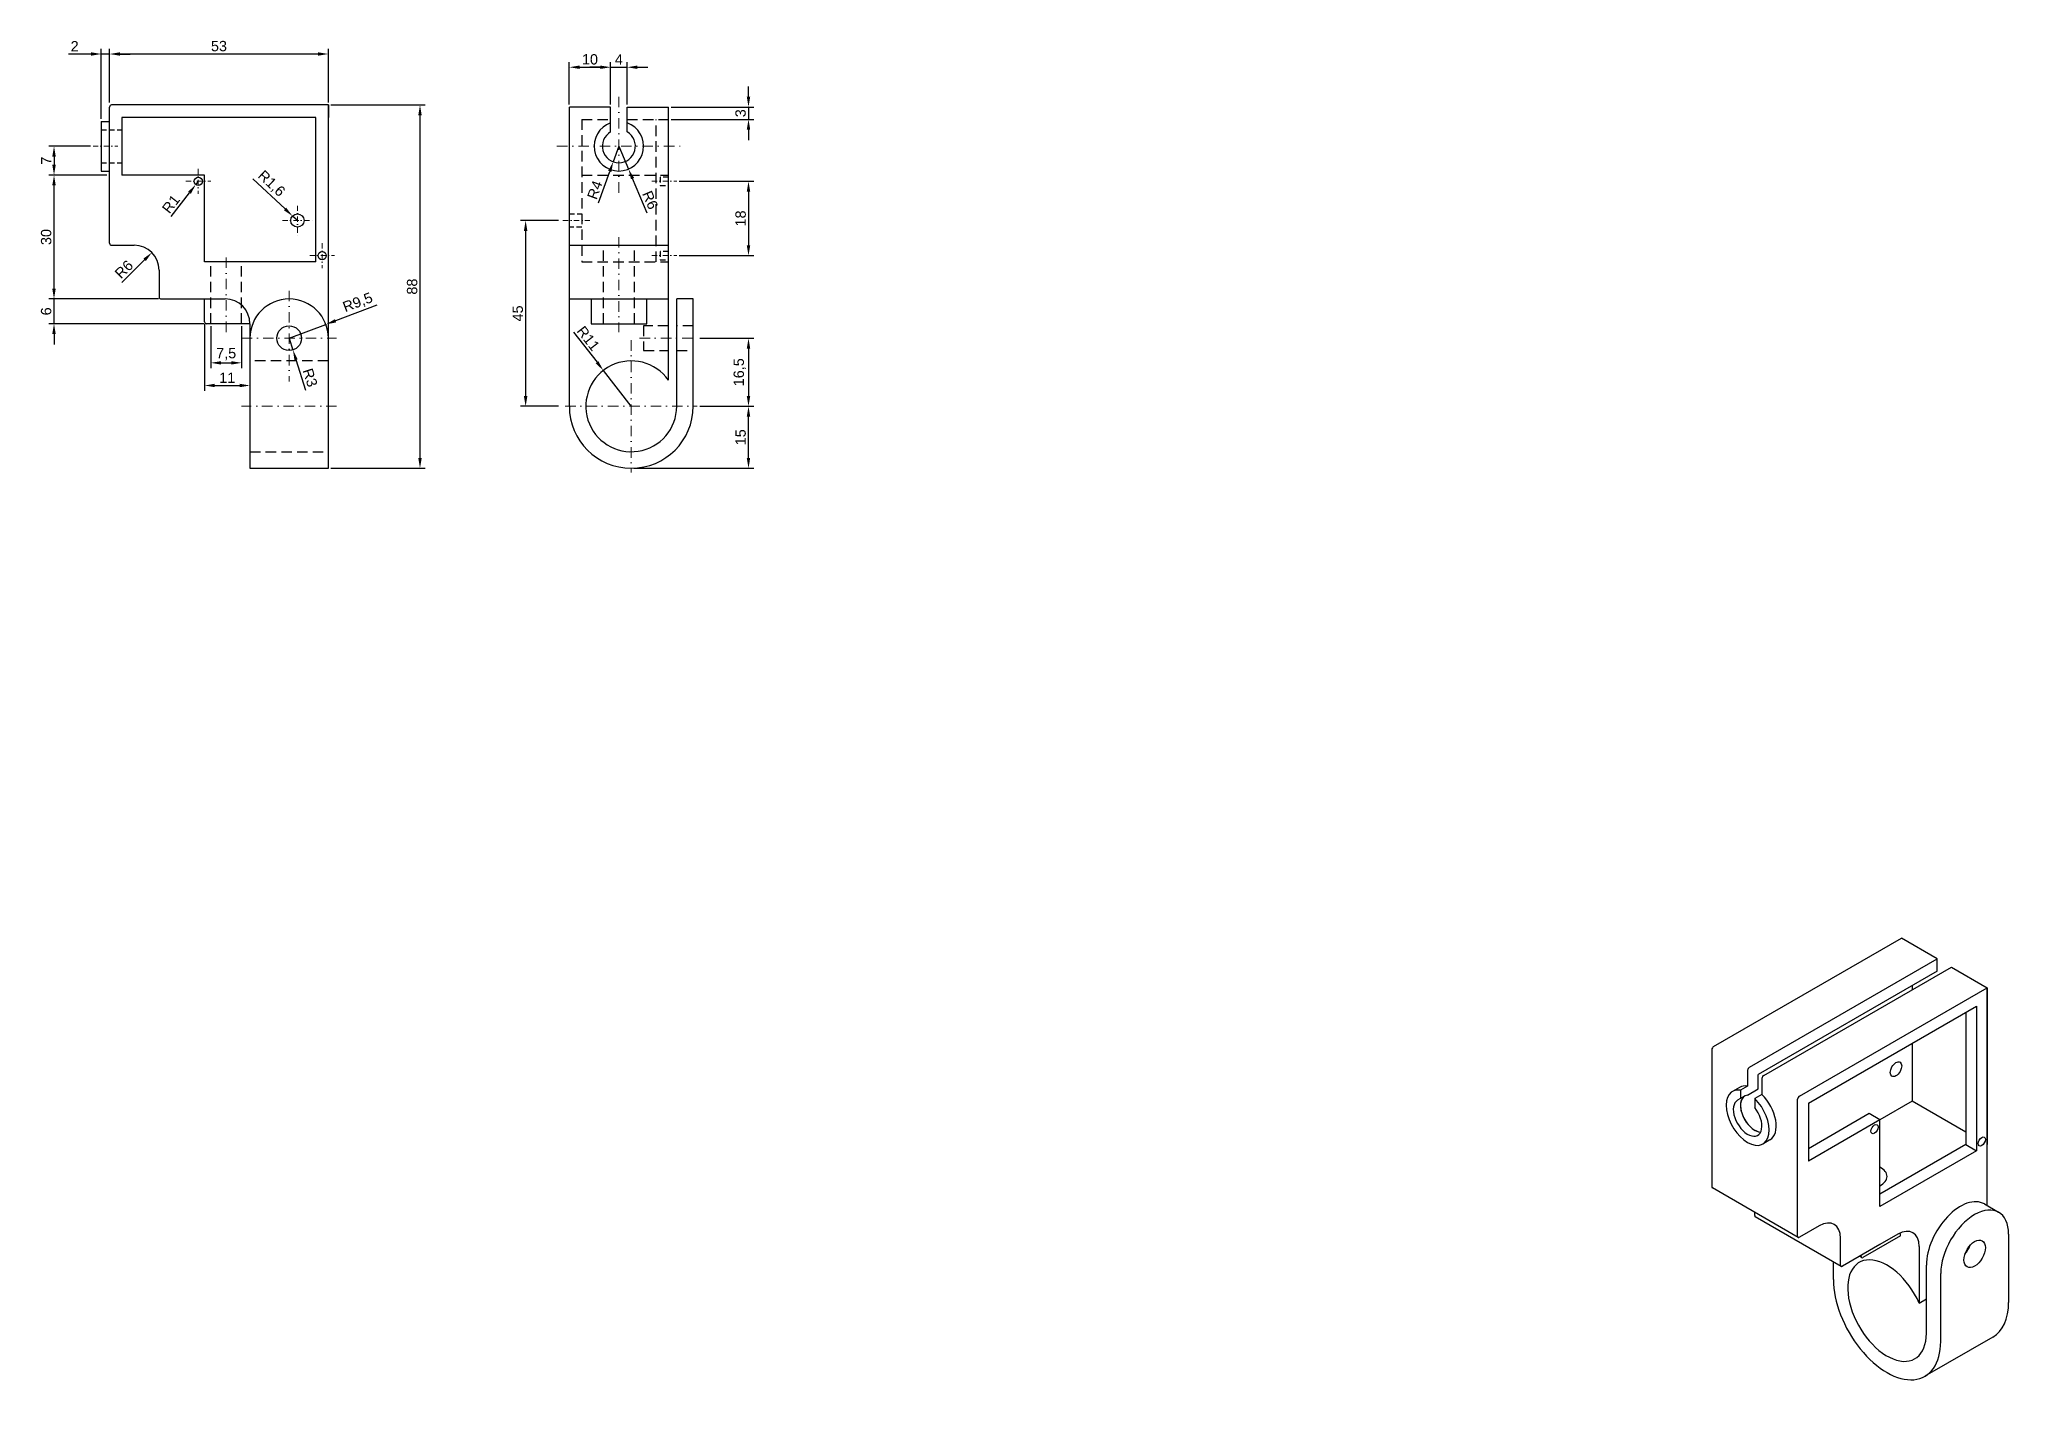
# Model space of a CAD drawing. Header units: millimetres. Extents: x 130 to 607, y -28 to 299.
import ezdxf

# ---------------------------------------------------------------- set-up
doc = ezdxf.new("R2010")
doc.units = ezdxf.units.MM
doc.linetypes.add('TRAZO_Y_PUNTO', pattern=[25.4, 12.7, -6.35, 0, -6.35])
doc.linetypes.add('TRAZOS', pattern=[19.05, 12.7, -6.35])
for name, color, linetype, lineweight in [('01_Contornos', 7, 'Continuous', 25), ('02_Ocultas', 4, 'TRAZOS', 25), ('03_Ejes', 1, 'TRAZO_Y_PUNTO', 18), ('04_Cotas', 3, 'Continuous', 18)]:
    doc.layers.add(name, color=color, linetype=linetype, lineweight=lineweight)
doc.styles.get("Standard").update_dxf_attribs({"font": 'arial.ttf'})
doc.dimstyles.new('ISO-25', dxfattribs={"dimtxt": 2.5, "dimasz": 2.5, "dimexe": 1.25, "dimexo": 0.625, "dimtad": 1, "dimtxsty": 'Standard', "dimcen": 2.5, "dimadec": 0, "dimazin": 0, "dimtfac": 1, "dimtmove": 0, "dimatfit": 3, "dimfxl": 1, "dimarcsym": 0})

# ---------------------------------------------------------------- blocks, each defined once
blk = doc.blocks.new('*D5')
at = {"layer": '04_Cotas', "color": 0, "lineweight": -2, "transparency": 16777216}
for p, q in [((289.99, 226.5), (303.01, 226.5)), ((301.76, 224), (301.76, 212.5)), ((289.99, 210), (303.01, 210))]:
    blk.add_line(p, q, dxfattribs=at)
at = {"layer": '04_Cotas', "color": 0, "transparency": 16777216}
for points in [[(301.34, 224), (302.17, 224), (301.76, 226.5)], [(301.34, 212.5), (302.17, 212.5), (301.76, 210)]]:
    blk.add_solid(points, dxfattribs=at)
at = {"layer": 'Defpoints', "color": 0, "transparency": 16777216}
for p in [(289.36, 226.5), (289.36, 210), (301.76, 210)]:
    blk.add_point(p, dxfattribs=at)
at = {"layer": '04_Cotas', "color": 0, "transparency": 16777216, "insert": (299.63, 218.25), "char_height": 2.5, "attachment_point": 5, "rotation": 90}
blk.add_mtext('16,5', dxfattribs=at)
blk = doc.blocks.new('*D6')
at = {"layer": '04_Cotas', "color": 0, "lineweight": -2, "transparency": 16777216}
for p, q in [((289.99, 210), (303.01, 210)), ((301.76, 197.5), (301.76, 207.5)), ((273.99, 195), (303.01, 195))]:
    blk.add_line(p, q, dxfattribs=at)
at = {"layer": '04_Cotas', "color": 0, "transparency": 16777216}
for points in [[(301.34, 207.5), (302.17, 207.5), (301.76, 210)], [(301.34, 197.5), (302.17, 197.5), (301.76, 195)]]:
    blk.add_solid(points, dxfattribs=at)
at = {"layer": 'Defpoints', "color": 0, "transparency": 16777216}
for p in [(289.36, 210), (301.76, 210), (273.36, 195)]:
    blk.add_point(p, dxfattribs=at)
at = {"layer": '04_Cotas', "color": 0, "transparency": 16777216, "insert": (299.86, 202.5), "char_height": 2.5, "attachment_point": 5, "rotation": 90}
blk.add_mtext('15', dxfattribs=at)
blk = doc.blocks.new('*D7')
at = {"layer": '04_Cotas', "color": 0, "lineweight": -2, "transparency": 16777216}
for p, q in [((259.41, 227.95), (265.08, 220.66)), ((273.36, 210), (266.61, 218.68))]:
    blk.add_line(p, q, dxfattribs=at)
at = {"layer": '04_Cotas', "color": 0, "transparency": 16777216}
blk.add_solid([(265.41, 220.91), (264.75, 220.4), (266.61, 218.68)], dxfattribs=at)
at = {"layer": 'Defpoints', "color": 0, "transparency": 16777216}
for p in [(266.61, 218.68), (273.36, 210)]:
    blk.add_point(p, dxfattribs=at)
at = {"layer": '04_Cotas', "color": 0, "transparency": 16777216, "insert": (262.96, 226.45), "char_height": 2.5, "attachment_point": 5, "rotation": 307.8629}
blk.add_mtext('R11', dxfattribs=at)
blk = doc.blocks.new('*D8')
at = {"layer": '04_Cotas', "color": 0, "lineweight": -2, "transparency": 16777216}
for p, q in [((190.5, 226.5), (191.42, 223.64)), ((194.57, 213.86), (192.18, 221.26))]:
    blk.add_line(p, q, dxfattribs=at)
at = {"layer": '04_Cotas', "color": 0, "transparency": 16777216}
blk.add_solid([(192.58, 221.39), (191.79, 221.14), (191.42, 223.64)], dxfattribs=at)
at = {"layer": 'Defpoints', "color": 0, "transparency": 16777216}
for p in [(190.5, 226.5), (191.42, 223.64)]:
    blk.add_point(p, dxfattribs=at)
at = {"layer": '04_Cotas', "color": 0, "transparency": 16777216, "insert": (195.57, 216.95), "char_height": 2.5, "attachment_point": 5, "rotation": 287.8233}
blk.add_mtext('R3', dxfattribs=at)
blk = doc.blocks.new('*D9')
at = {"layer": '04_Cotas', "color": 0, "lineweight": -2, "transparency": 16777216}
for p, q in [((211.76, 234.48), (201.73, 230.72)), ((190.5, 226.5), (199.39, 229.84))]:
    blk.add_line(p, q, dxfattribs=at)
at = {"layer": '04_Cotas', "color": 0, "transparency": 16777216}
blk.add_solid([(201.59, 231.11), (201.88, 230.33), (199.39, 229.84)], dxfattribs=at)
at = {"layer": 'Defpoints', "color": 0, "transparency": 16777216}
for p in [(199.39, 229.84), (190.5, 226.5)]:
    blk.add_point(p, dxfattribs=at)
at = {"layer": '04_Cotas', "color": 0, "transparency": 16777216, "insert": (207.17, 235.03), "char_height": 2.5, "attachment_point": 5, "rotation": 20.5753}
blk.add_mtext('R9,5', dxfattribs=at)
blk = doc.blocks.new('*D10')
at = {"layer": '04_Cotas', "color": 0, "lineweight": -2, "transparency": 16777216}
for p, q in [((200.63, 283), (223.44, 283)), ((222.19, 280.5), (222.19, 197.5)), ((200.63, 195), (223.44, 195))]:
    blk.add_line(p, q, dxfattribs=at)
at = {"layer": '04_Cotas', "color": 0, "transparency": 16777216}
for points in [[(221.78, 280.5), (222.61, 280.5), (222.19, 283)], [(221.78, 197.5), (222.61, 197.5), (222.19, 195)]]:
    blk.add_solid(points, dxfattribs=at)
at = {"layer": 'Defpoints', "color": 0, "transparency": 16777216}
for p in [(200, 283), (200, 195), (222.19, 195)]:
    blk.add_point(p, dxfattribs=at)
at = {"layer": '04_Cotas', "color": 0, "transparency": 16777216, "insert": (220.29, 239), "char_height": 2.5, "attachment_point": 5, "rotation": 90}
blk.add_mtext('88', dxfattribs=at)
blk = doc.blocks.new('*D11')
at = {"layer": '04_Cotas', "color": 0, "lineweight": -2, "transparency": 16777216}
for p, q in [((181.68, 265.09), (189.5, 257.8)), ((192.5, 255), (191.33, 256.09))]:
    blk.add_line(p, q, dxfattribs=at)
at = {"layer": '04_Cotas', "color": 0, "transparency": 16777216}
blk.add_solid([(189.79, 258.1), (189.22, 257.49), (191.33, 256.09)], dxfattribs=at)
at = {"layer": 'Defpoints', "color": 0, "transparency": 16777216}
for p in [(191.33, 256.09), (192.5, 255)]:
    blk.add_point(p, dxfattribs=at)
at = {"layer": '04_Cotas', "color": 0, "transparency": 16777216, "insert": (186.13, 263.85), "char_height": 2.5, "attachment_point": 5, "rotation": 316.9906}
blk.add_mtext('R1,6', dxfattribs=at)
blk = doc.blocks.new('*D12')
at = {"layer": '04_Cotas', "color": 0, "lineweight": -2, "transparency": 16777216}
for p, q in [((168.5, 264.5), (167.89, 263.71)), ((161.89, 255.96), (166.36, 261.73))]:
    blk.add_line(p, q, dxfattribs=at)
at = {"layer": '04_Cotas', "color": 0, "transparency": 16777216}
blk.add_solid([(166.03, 261.99), (166.69, 261.48), (167.89, 263.71)], dxfattribs=at)
at = {"layer": 'Defpoints', "color": 0, "transparency": 16777216}
for p in [(167.89, 263.71), (168.5, 264.5)]:
    blk.add_point(p, dxfattribs=at)
at = {"layer": '04_Cotas', "color": 0, "transparency": 16777216, "insert": (161.87, 259.01), "char_height": 2.5, "attachment_point": 5, "rotation": 52.2708}
blk.add_mtext('R1', dxfattribs=at)
blk = doc.blocks.new('*D13')
at = {"layer": '04_Cotas', "color": 0, "lineweight": -2, "transparency": 16777216}
blk.add_line((149.97, 239.97), (155.47, 245.47), dxfattribs=at)
at = {"layer": '04_Cotas', "color": 0, "transparency": 16777216}
blk.add_solid([(155.18, 245.77), (155.77, 245.18), (157.24, 247.24)], dxfattribs=at)
at = {"layer": 'Defpoints', "color": 0, "transparency": 16777216}
for p in [(157.24, 247.24), (153, 243)]:
    blk.add_point(p, dxfattribs=at)
at = {"layer": '04_Cotas', "color": 0, "transparency": 16777216, "insert": (150.5, 243.18), "char_height": 2.5, "attachment_point": 5, "rotation": 45}
blk.add_mtext('R6', dxfattribs=at)
blk = doc.blocks.new('*D14')
at = {"layer": '04_Cotas', "color": 0, "lineweight": -2, "transparency": 16777216}
for p, q in [((133.55, 238.5), (133.55, 241)), ((158.88, 236), (132.3, 236)), ((133.55, 230), (133.55, 236)), ((169.88, 230), (132.3, 230)), ((133.55, 227.5), (133.55, 225))]:
    blk.add_line(p, q, dxfattribs=at)
at = {"layer": '04_Cotas', "color": 0, "transparency": 16777216}
for points in [[(133.13, 238.5), (133.97, 238.5), (133.55, 236)], [(133.13, 227.5), (133.97, 227.5), (133.55, 230)]]:
    blk.add_solid(points, dxfattribs=at)
at = {"layer": 'Defpoints', "color": 0, "transparency": 16777216}
for p in [(133.55, 236), (159.5, 236), (170.5, 230)]:
    blk.add_point(p, dxfattribs=at)
at = {"layer": '04_Cotas', "color": 0, "transparency": 16777216, "insert": (131.65, 233), "char_height": 2.5, "attachment_point": 5, "rotation": 90}
blk.add_mtext('6', dxfattribs=at)
blk = doc.blocks.new('*D15')
at = {"layer": '04_Cotas', "color": 0, "lineweight": -2, "transparency": 16777216}
for p, q in [((146.38, 266), (132.3, 266)), ((133.55, 238.5), (133.55, 263.5)), ((158.88, 236), (132.3, 236))]:
    blk.add_line(p, q, dxfattribs=at)
at = {"layer": '04_Cotas', "color": 0, "transparency": 16777216}
for points in [[(133.13, 263.5), (133.97, 263.5), (133.55, 266)], [(133.13, 238.5), (133.97, 238.5), (133.55, 236)]]:
    blk.add_solid(points, dxfattribs=at)
at = {"layer": 'Defpoints', "color": 0, "transparency": 16777216}
for p in [(133.55, 266), (147, 266), (159.5, 236)]:
    blk.add_point(p, dxfattribs=at)
at = {"layer": '04_Cotas', "color": 0, "transparency": 16777216, "insert": (131.65, 251), "char_height": 2.5, "attachment_point": 5, "rotation": 90}
blk.add_mtext('30', dxfattribs=at)
blk = doc.blocks.new('*D16')
at = {"layer": '04_Cotas', "color": 0, "lineweight": -2, "transparency": 16777216}
for p, q in [((284.99, 264.5), (303.01, 264.5)), ((301.76, 262), (301.76, 249)), ((284.99, 246.5), (303.01, 246.5))]:
    blk.add_line(p, q, dxfattribs=at)
at = {"layer": '04_Cotas', "color": 0, "transparency": 16777216}
for points in [[(301.34, 262), (302.17, 262), (301.76, 264.5)], [(301.34, 249), (302.17, 249), (301.76, 246.5)]]:
    blk.add_solid(points, dxfattribs=at)
at = {"layer": 'Defpoints', "color": 0, "transparency": 16777216}
for p in [(284.36, 264.5), (284.36, 246.5), (301.76, 246.5)]:
    blk.add_point(p, dxfattribs=at)
at = {"layer": '04_Cotas', "color": 0, "transparency": 16777216, "insert": (299.86, 255.5), "char_height": 2.5, "attachment_point": 5, "rotation": 90}
blk.add_mtext('18', dxfattribs=at)
blk = doc.blocks.new('*D17')
at = {"layer": '04_Cotas', "color": 0, "lineweight": -2, "transparency": 16777216}
for p, q in [((142.38, 273), (132.3, 273)), ((133.55, 270.5), (133.55, 268.5)), ((146.38, 266), (132.3, 266))]:
    blk.add_line(p, q, dxfattribs=at)
at = {"layer": '04_Cotas', "color": 0, "transparency": 16777216}
for points in [[(133.13, 270.5), (133.97, 270.5), (133.55, 273)], [(133.13, 268.5), (133.97, 268.5), (133.55, 266)]]:
    blk.add_solid(points, dxfattribs=at)
at = {"layer": 'Defpoints', "color": 0, "transparency": 16777216}
for p in [(143, 273), (133.55, 266), (147, 266)]:
    blk.add_point(p, dxfattribs=at)
at = {"layer": '04_Cotas', "color": 0, "transparency": 16777216, "insert": (131.67, 269.5), "char_height": 2.5, "attachment_point": 5, "rotation": 90}
blk.add_mtext('7', dxfattribs=at)
blk = doc.blocks.new('*D18')
at = {"layer": '04_Cotas', "color": 0, "lineweight": -2, "transparency": 16777216}
for p, q in [((265.86, 292.14), (263.36, 292.14)), ((268.36, 283.13), (268.36, 293.39)), ((268.36, 292.14), (272.36, 292.14)), ((272.36, 283.13), (272.36, 293.39)), ((274.86, 292.14), (277.36, 292.14))]:
    blk.add_line(p, q, dxfattribs=at)
at = {"layer": '04_Cotas', "color": 0, "transparency": 16777216}
for points in [[(265.86, 292.55), (265.86, 291.72), (268.36, 292.14)], [(274.86, 292.55), (274.86, 291.72), (272.36, 292.14)]]:
    blk.add_solid(points, dxfattribs=at)
at = {"layer": 'Defpoints', "color": 0, "transparency": 16777216}
for p in [(272.36, 292.14), (268.36, 282.5), (272.36, 282.5)]:
    blk.add_point(p, dxfattribs=at)
at = {"layer": '04_Cotas', "color": 0, "transparency": 16777216, "insert": (270.36, 294.01), "char_height": 2.5, "attachment_point": 5}
blk.add_mtext('4', dxfattribs=at)
blk = doc.blocks.new('*D19')
at = {"layer": '04_Cotas', "color": 0, "lineweight": -2, "transparency": 16777216}
for p, q in [((258.36, 283.12), (258.36, 293.39)), ((260.86, 292.14), (265.86, 292.14)), ((268.36, 283.12), (268.36, 293.39))]:
    blk.add_line(p, q, dxfattribs=at)
at = {"layer": '04_Cotas', "color": 0, "transparency": 16777216}
for points in [[(260.86, 292.55), (260.86, 291.72), (258.36, 292.14)], [(265.86, 292.55), (265.86, 291.72), (268.36, 292.14)]]:
    blk.add_solid(points, dxfattribs=at)
at = {"layer": 'Defpoints', "color": 0, "transparency": 16777216}
for p in [(268.36, 292.14), (258.36, 282.5), (268.36, 282.5)]:
    blk.add_point(p, dxfattribs=at)
at = {"layer": '04_Cotas', "color": 0, "transparency": 16777216, "insert": (263.36, 294.04), "char_height": 2.5, "attachment_point": 5}
blk.add_mtext('10', dxfattribs=at)
blk = doc.blocks.new('*D20')
at = {"layer": '04_Cotas', "color": 0, "lineweight": -2, "transparency": 16777216}
for p, q in [((270.36, 273), (269, 269.24)), ((265.4, 259.3), (268.15, 266.89))]:
    blk.add_line(p, q, dxfattribs=at)
at = {"layer": '04_Cotas', "color": 0, "transparency": 16777216}
blk.add_solid([(267.76, 267.03), (268.54, 266.75), (269, 269.24)], dxfattribs=at)
at = {"layer": 'Defpoints', "color": 0, "transparency": 16777216}
for p in [(270.36, 273), (269, 269.24)]:
    blk.add_point(p, dxfattribs=at)
at = {"layer": '04_Cotas', "color": 0, "transparency": 16777216, "insert": (264.53, 262.41), "char_height": 2.5, "attachment_point": 5, "rotation": 70.0887}
blk.add_mtext('R4', dxfattribs=at)
blk = doc.blocks.new('*D21')
at = {"layer": '04_Cotas', "color": 0, "lineweight": -2, "transparency": 16777216}
for p, q in [((270.36, 273), (272.7, 267.47)), ((277.22, 256.78), (273.67, 265.17))]:
    blk.add_line(p, q, dxfattribs=at)
at = {"layer": '04_Cotas', "color": 0, "transparency": 16777216}
blk.add_solid([(274.06, 265.33), (273.29, 265.01), (272.7, 267.47)], dxfattribs=at)
at = {"layer": 'Defpoints', "color": 0, "transparency": 16777216}
for p in [(270.36, 273), (272.7, 267.47)]:
    blk.add_point(p, dxfattribs=at)
at = {"layer": '04_Cotas', "color": 0, "transparency": 16777216, "insert": (277.94, 259.96), "char_height": 2.5, "attachment_point": 5, "rotation": 292.921}
blk.add_mtext('R6', dxfattribs=at)
blk = doc.blocks.new('*D22')
at = {"layer": '04_Cotas', "color": 0, "lineweight": -2, "transparency": 16777216}
for p, q in [((147, 283.62), (147, 296.59)), ((200, 283.62), (200, 296.59)), ((197.5, 295.34), (149.5, 295.34))]:
    blk.add_line(p, q, dxfattribs=at)
at = {"layer": '04_Cotas', "color": 0, "transparency": 16777216}
for points in [[(149.5, 295.76), (149.5, 294.93), (147, 295.34)], [(197.5, 295.76), (197.5, 294.93), (200, 295.34)]]:
    blk.add_solid(points, dxfattribs=at)
at = {"layer": 'Defpoints', "color": 0, "transparency": 16777216}
for p in [(147, 295.34), (147, 283), (200, 283)]:
    blk.add_point(p, dxfattribs=at)
at = {"layer": '04_Cotas', "color": 0, "transparency": 16777216, "insert": (173.5, 297.25), "char_height": 2.5, "attachment_point": 5}
blk.add_mtext('53', dxfattribs=at)
blk = doc.blocks.new('*D23')
at = {"layer": '04_Cotas', "color": 0, "lineweight": -2, "transparency": 16777216}
for p, q in [((145, 279.62), (145, 296.59)), ((142.5, 295.34), (137.09, 295.34)), ((147, 295.34), (145, 295.34)), ((149.5, 295.34), (152, 295.34))]:
    blk.add_line(p, q, dxfattribs=at)
at = {"layer": '04_Cotas', "color": 0, "transparency": 16777216}
for points in [[(142.5, 295.76), (142.5, 294.93), (145, 295.34)], [(149.5, 295.76), (149.5, 294.93), (147, 295.34)]]:
    blk.add_solid(points, dxfattribs=at)
at = {"layer": 'Defpoints', "color": 0, "transparency": 16777216}
for p in [(145, 295.34), (145, 279), (147, 279)]:
    blk.add_point(p, dxfattribs=at)
at = {"layer": '04_Cotas', "color": 0, "transparency": 16777216, "insert": (138.55, 297.22), "char_height": 2.5, "attachment_point": 5}
blk.add_mtext('2', dxfattribs=at)
blk = doc.blocks.new('*D24')
at = {"layer": '04_Cotas', "color": 0, "lineweight": -2, "transparency": 16777216}
for p, q in [((171.5, 229.38), (171.5, 219.28)), ((179, 229.38), (179, 219.28)), ((174, 220.53), (176.5, 220.53))]:
    blk.add_line(p, q, dxfattribs=at)
at = {"layer": '04_Cotas', "color": 0, "transparency": 16777216}
for points in [[(174, 220.94), (174, 220.11), (171.5, 220.53)], [(176.5, 220.94), (176.5, 220.11), (179, 220.53)]]:
    blk.add_solid(points, dxfattribs=at)
at = {"layer": 'Defpoints', "color": 0, "transparency": 16777216}
for p in [(171.5, 230), (179, 230), (179, 220.53)]:
    blk.add_point(p, dxfattribs=at)
at = {"layer": '04_Cotas', "color": 0, "transparency": 16777216, "insert": (175.25, 222.65), "char_height": 2.5, "attachment_point": 5}
blk.add_mtext('7,5', dxfattribs=at)
blk = doc.blocks.new('*D25')
at = {"layer": '04_Cotas', "color": 0, "lineweight": -2, "transparency": 16777216}
for p, q in [((170, 229.88), (170, 213.79)), ((172.5, 215.04), (178.5, 215.04))]:
    blk.add_line(p, q, dxfattribs=at)
at = {"layer": '04_Cotas', "color": 0, "transparency": 16777216}
for points in [[(172.5, 215.46), (172.5, 214.63), (170, 215.04)], [(178.5, 215.46), (178.5, 214.63), (181, 215.04)]]:
    blk.add_solid(points, dxfattribs=at)
at = {"layer": 'Defpoints', "color": 0, "transparency": 16777216}
for p in [(170, 230.5), (181, 230.5), (181, 215.04)]:
    blk.add_point(p, dxfattribs=at)
at = {"layer": '04_Cotas', "color": 0, "transparency": 16777216, "insert": (175.5, 216.92), "char_height": 2.5, "attachment_point": 5}
blk.add_mtext('11', dxfattribs=at)
blk = doc.blocks.new('*D26')
at = {"layer": '04_Cotas', "color": 0, "lineweight": -2, "transparency": 16777216}
for p, q in [((255.74, 255), (246.53, 255)), ((247.78, 252.5), (247.78, 212.5)), ((255.74, 210), (246.53, 210))]:
    blk.add_line(p, q, dxfattribs=at)
at = {"layer": '04_Cotas', "color": 0, "transparency": 16777216}
for points in [[(247.36, 252.5), (248.2, 252.5), (247.78, 255)], [(247.36, 212.5), (248.2, 212.5), (247.78, 210)]]:
    blk.add_solid(points, dxfattribs=at)
at = {"layer": 'Defpoints', "color": 0, "transparency": 16777216}
for p in [(256.36, 255), (247.78, 210), (256.36, 210)]:
    blk.add_point(p, dxfattribs=at)
at = {"layer": '04_Cotas', "color": 0, "transparency": 16777216, "insert": (245.88, 232.5), "char_height": 2.5, "attachment_point": 5, "rotation": 90}
blk.add_mtext('45', dxfattribs=at)
blk = doc.blocks.new('*D27')
at = {"layer": '04_Cotas', "color": 0, "lineweight": -2, "transparency": 16777216}
for p, q in [((301.76, 285), (301.76, 287.5)), ((282.99, 282.5), (303.01, 282.5)), ((301.76, 282.5), (301.76, 279.5)), ((282.99, 279.5), (303.01, 279.5)), ((301.76, 277), (301.76, 274.5))]:
    blk.add_line(p, q, dxfattribs=at)
at = {"layer": '04_Cotas', "color": 0, "transparency": 16777216}
for points in [[(301.34, 285), (302.17, 285), (301.76, 282.5)], [(301.34, 277), (302.17, 277), (301.76, 279.5)]]:
    blk.add_solid(points, dxfattribs=at)
at = {"layer": 'Defpoints', "color": 0, "transparency": 16777216}
for p in [(282.36, 282.5), (282.36, 279.5), (301.76, 279.5)]:
    blk.add_point(p, dxfattribs=at)
at = {"layer": '04_Cotas', "color": 0, "transparency": 16777216, "insert": (299.85, 281), "char_height": 2.5, "attachment_point": 5, "rotation": 90}
blk.add_mtext('3', dxfattribs=at)

msp = doc.modelspace()

# ---------------------------------------------------------------- linework, layer by layer
for p, q in [((535.518, 54.917), (580.984, 81.167)), ((589.644, 76.167), (580.984, 81.167)), ((544.178, 49.917), (589.644, 76.167)), ((589.644, 73.167), (546.343, 48.167)), ((547.642, 47.917), (593.108, 74.167)), ((589.644, 73.167), (589.644, 76.167)), ((593.108, 74.167), (601.769, 69.167)), ((556.302, 42.917), (601.769, 69.167)), ((583.582, 69.667), (583.582, 68.667)), ((601.769, 16.383), (601.769, 69.167)), ((601.769, 69.167), (601.769, 31.167)), ((558.467, 41.167), (599.17, 64.667)), ((596.572, 63.167), (596.572, 31.167)), ((599.17, 64.667), (599.17, 29.667)), ((535.085, 54.167), (535.085, 20.948)), ((583.582, 55.667), (583.582, 41.667)), ((543.745, 49.167), (543.745, 45.324)), ((546.343, 44.631), (546.343, 48.167)), ((541.803, 45.031), (540.071, 44.031)), ((543.745, 45.324), (542.013, 44.324)), ((542.013, 44.324), (542.013, 42.324)), ((543.745, 43.131), (546.343, 44.631)), ((547.209, 43.324), (545.477, 42.324)), ((547.209, 47.167), (547.209, 43.324)), ((543.027, 42.91), (541.295, 41.91)), ((545.477, 42.324), (545.477, 40.131)), ((555.869, 8.948), (555.869, 42.167)), ((558.467, 41.167), (558.467, 27.167)), ((573.19, 38.667), (558.467, 30.167)), ((575.788, 37.167), (573.19, 38.667)), ((583.582, 41.667), (575.788, 37.167)), ((596.572, 34.167), (583.582, 41.667)), ((575.788, 37.167), (558.467, 27.167)), ((575.788, 16.167), (575.788, 37.167)), ((549.151, 32.303), (547.419, 31.303)), ((596.572, 31.167), (575.788, 19.167)), ((599.17, 29.667), (575.788, 16.167)), ((596.572, 31.167), (599.17, 29.667)), ((555.996, 8.667), (535.211, 20.667)), ((545.477, 13.948), (545.477, 14.741)), ((601.091, 16.774), (604.555, 14.774)), ((566.388, 1.667), (545.604, 13.667)), ((561.065, 11.448), (556.302, 8.698)), ((566.261, 1.948), (566.261, 8.448)), ((575.788, 6.948), (566.694, 1.698)), ((580.767, 9.073), (571.674, 3.823)), ((580.118, 9.448), (575.788, 6.948)), ((585.314, 6.448), (585.314, -7.228)), ((606.965, 9.448), (606.965, -7.052)), ((564.529, -1.552), (564.529, 2.741)), ((571.368, 3.792), (570.845, 4.094)), ((571.241, 4.073), (571.241, 4.323)), ((587.046, -14.552), (587.046, 1.948)), ((590.51, -16.552), (590.51, -0.052)), ((585.314, -7.228), (587.046, -6.228)), ((603.16, -15.462), (586.705, -24.962))]:
    msp.add_line(p, q)
for centre, major_axis, start_param, end_param in [((535.518, 54.417), (-0.306, -0.53), 3.9269908, 5.4977871), ((544.178, 49.417), (-0.306, -0.53), 3.9269908, 5.4977871), ((547.642, 47.417), (-0.306, -0.53), 3.9269908, 5.4977871), ((543.745, 37.667), (3.674, -6.364), 2.6960314, 8.2995429), ((545.477, 38.667), (2.449, -4.243), 2.8797933, 5.9218182), ((545.477, 38.667), (3.674, -6.364), 2.6960314, 3.1415927), ((545.477, 38.667), (3.674, -6.364), 0, 2.0163576), ((543.745, 37.667), (2.449, -4.243), 3.1415927, 8.115781), ((545.477, 38.667), (2.449, -4.243), 3.5029598, 5.9218182), ((556.302, 42.417), (-0.306, -0.53), 3.9269908, 5.4977871), ((572.324, 23.448), (-5.205, 0), 2.2989763, 3.984209), ((535.518, 21.198), (-0.306, -0.53), 5.4977871, 6.2831853), ((595.273, 6.698), (-5.818, -10.076), 3.1415927, 5.4977871), ((598.737, 4.698), (-5.818, -10.076), 2.3561945, 5.4977871), ((545.91, 14.198), (-0.306, -0.53), 5.4977871, 6.2831853), ((561.065, 5.448), (-3.674, -6.364), 2.3561945, 3.9269908), ((580.118, 3.448), (-3.674, -6.364), 2.3561945, 3.9269908), ((575.571, 6.073), (-3.674, -6.364), 2.3561945, 2.4744823), ((556.302, 9.198), (-0.306, -0.53), 5.4977871, 7.0685835), ((595.273, 6.698), (-1.837, -3.182), 1.2309594, 1.9106332), ((566.694, 2.198), (-0.306, -0.53), 5.4977871, 7.0685835), ((577.52, -9.052), (6.736, -11.667), 1.3979529, 7.0685835), ((571.674, 4.323), (-0.306, -0.53), 5.4977871, 7.0685835), ((577.52, -9.052), (9.186, -15.91), 3.9269908, 7.0685835), ((593.974, 0.448), (9.186, -15.91), 6.2831853, 7.0685835)]:
    msp.add_ellipse(centre, major_axis=major_axis, ratio=0.5773503, start_param=start_param, end_param=end_param)
for centre, major_axis in [((579.685, 49.417), (-0.98, -1.697)), ((574.489, 34.917), (-0.612, -1.061)), ((600.469, 31.917), (-0.612, -1.061)), ((598.737, 4.698), (-1.837, -3.182))]:
    msp.add_ellipse(centre, major_axis=major_axis, ratio=0.5773503)
at = {"layer": '01_Contornos'}
for p, q in [((147, 249.5), (147, 282.5)), ((200, 283), (147.5, 283)), ((200, 195), (200, 283)), ((200, 283), (200, 280)), ((258.363, 210), (258.363, 282.5)), ((268.363, 282.5), (258.363, 282.5)), ((268.363, 276.464), (268.363, 282.5)), ((272.363, 276.464), (272.363, 282.5)), ((272.363, 282.5), (282.363, 282.5)), ((282.363, 216.325), (282.363, 282.5)), ((145, 279), (145, 267)), ((145, 279), (147, 279)), ((197, 280), (150, 280)), ((150, 280), (150, 266)), ((197, 245), (197, 280)), ((145, 267), (147, 267)), ((170, 266), (150, 266)), ((170, 245), (170, 266)), ((147.5, 249), (153, 249)), ((258.363, 249), (282.363, 249)), ((197, 245), (170, 245)), ((159, 243), (159, 236.5)), ((159.5, 236), (175, 236)), ((170, 230.5), (170, 236)), ((258.363, 236), (282.363, 236)), ((263.613, 236), (263.613, 230)), ((277.113, 230), (277.113, 236)), ((284.363, 210), (284.363, 236)), ((288.363, 236), (284.363, 236)), ((288.363, 210), (288.363, 236)), ((181, 230), (170.5, 230)), ((181, 230), (181, 195)), ((263.613, 230), (277.113, 230)), ((181, 195), (200, 195))]:
    msp.add_line(p, q, dxfattribs=at)
for centre, radius in [((168.5, 264.5), 1), ((192.5, 255), 1.6), ((198.5, 246.5), 1), ((190.5, 226.5), 3)]:
    msp.add_circle(centre, radius, dxfattribs=at)
for centre, radius, start, end in [((147.5, 282.5), 0.5, 90, 180), ((270.363, 273), 6, 109.47122, 70.52878), ((270.363, 273), 4, 120, 60), ((147.5, 249.5), 0.5, 180, 270), ((153, 243), 6, 360, 90), ((159.5, 236.5), 0.5, 180, 270), ((175, 230), 6, 0, 90), ((190.5, 226.5), 9.5, 0, 180), ((170.5, 230.5), 0.5, 180, 270), ((273.363, 210), 11, 35.0968, 0), ((273.363, 210), 15, 180, 0)]:
    msp.add_arc(centre, radius, start, end, dxfattribs=at)
at = {"layer": '02_Ocultas', "ltscale": 0.1}
for p, q in [((145, 277), (150, 277)), ((145, 269), (150, 269)), ((282.363, 265.5), (280.363, 265.5)), ((280.363, 265.5), (280.363, 263.5)), ((280.363, 263.5), (282.363, 263.5)), ((258.363, 256.6), (261.363, 256.6)), ((261.363, 253.4), (258.363, 253.4)), ((280.363, 247.5), (280.363, 245.5)), ((282.363, 247.5), (280.363, 247.5)), ((280.363, 245.5), (282.363, 245.5))]:
    msp.add_line(p, q, dxfattribs=at)
at = {"layer": '02_Ocultas', "ltscale": 0.2}
for p, q in [((261.363, 279.5), (268.363, 279.5)), ((261.363, 279.5), (261.363, 245)), ((272.363, 279.5), (282.363, 279.5)), ((279.363, 245), (279.363, 279.5)), ((261.363, 266), (282.363, 266)), ((266.613, 230), (266.613, 249)), ((274.113, 230), (274.113, 249)), ((171.5, 230), (171.5, 245)), ((179, 230), (179, 245)), ((261.363, 245), (282.363, 245)), ((276.363, 229.5), (276.363, 223.5)), ((282.363, 229.5), (276.363, 229.5)), ((288.363, 229.5), (284.363, 229.5)), ((200, 221), (181, 221)), ((276.363, 223.5), (282.363, 223.5)), ((284.363, 223.5), (288.363, 223.5)), ((181, 199), (200, 199))]:
    msp.add_line(p, q, dxfattribs=at)
at = {"layer": '03_Ejes', "ltscale": 0.2}
for p, q in [((270.363, 285), (270.363, 261)), ((255.363, 273), (285.363, 273)), ((270.363, 251), (270.363, 228)), ((175.25, 228), (175.25, 247)), ((190.5, 238), (190.5, 216)), ((179, 226.5), (202, 226.5)), ((273.363, 226), (273.363, 194)), ((275.363, 226.5), (289.363, 226.5)), ((202, 210), (179, 210)), ((257.363, 210), (289.363, 210))]:
    msp.add_line(p, q, dxfattribs=at)
at = {"layer": '03_Ejes', "ltscale": 0.1}
for p, q in [((143, 273), (149, 273)), ((168.5, 267.5), (168.5, 261.5)), ((165.5, 264.5), (171.5, 264.5)), ((278.363, 264.5), (284.363, 264.5)), ((192.5, 258.6), (192.5, 251.4)), ((188.9, 255), (196.1, 255)), ((263.363, 255), (256.363, 255)), ((198.5, 249.5), (198.5, 243.5)), ((195.5, 246.5), (201.5, 246.5)), ((278.363, 246.5), (284.363, 246.5))]:
    msp.add_line(p, q, dxfattribs=at)

# ---------------------------------------------------------------- dimensions: what is measured, and where the dimension line sits
at = {"layer": '04_Cotas'}
for base, p1, p2, override, picture, middle in [((145, 295.343), (147, 279), (145, 279), {"dimse1": 1}, '*D23', (138.547, 297.223)), ((181, 215.045), (170, 230.5), (181, 230.5), {"dimse2": 1}, '*D25', (175.5, 216.925))]:
    dim = msp.add_linear_dim(base=base, p1=p1, p2=p2, dimstyle='ISO-25', override=override, dxfattribs=at)
    dim.commit()
    dim.dimension.update_dxf_attribs({"geometry": picture, "text_midpoint": middle})
for base, p1, p2, picture, middle in [((147, 295.343), (200, 283), (147, 283), '*D22', (173.5, 297.245)), ((268.363, 292.138), (258.363, 282.5), (268.363, 282.5), '*D19', (263.363, 294.039)), ((272.363, 292.138), (268.363, 282.5), (272.363, 282.5), '*D18', (270.363, 294.013)), ((179, 220.525), (171.5, 230), (179, 230), '*D24', (175.25, 222.648))]:
    dim = msp.add_linear_dim(base=base, p1=p1, p2=p2, dimstyle='ISO-25', dxfattribs=at)
    dim.commit()
    dim.dimension.update_dxf_attribs({"geometry": picture, "text_midpoint": middle})
for base, p1, p2, picture, middle in [((301.757, 279.5), (282.363, 282.5), (282.363, 279.5), '*D27', (299.855, 281)), ((222.192, 195), (200, 283), (200, 195), '*D10', (220.291, 239)), ((133.549, 266), (143, 273), (147, 266), '*D17', (131.674, 269.5)), ((133.549, 266), (159.5, 236), (147, 266), '*D15', (131.647, 251)), ((301.757, 246.5), (284.363, 264.5), (284.363, 246.5), '*D16', (299.855, 255.5)), ((247.779, 210), (256.363, 255), (256.363, 210), '*D26', (245.882, 232.5)), ((133.549, 236), (170.5, 230), (159.5, 236), '*D14', (131.648, 233)), ((301.757, 210), (289.363, 226.5), (289.363, 210), '*D5', (299.629, 218.25)), ((301.757, 210), (273.363, 195), (289.363, 210), '*D6', (299.855, 202.5))]:
    dim = msp.add_linear_dim(base=base, p1=p1, p2=p2, angle=90, dimstyle='ISO-25', dxfattribs=at)
    dim.commit()
    dim.dimension.update_dxf_attribs({"geometry": picture, "text_midpoint": middle})
for center, mpoint, picture, middle in [((270.363, 273), (269.001, 269.239), '*D20', (266.297, 261.774)), ((270.363, 273), (272.7, 267.474), '*D21', (276.192, 259.215)), ((153, 243), (157.243, 247.243), '*D13', (151.84, 241.84))]:
    dim = msp.add_radius_dim(center=center, mpoint=mpoint, dimstyle='ISO-25', dxfattribs=at)
    dim.commit()
    dim.dimension.update_dxf_attribs({"geometry": picture, "text_midpoint": middle, "dimtype": 164})
for center, mpoint, picture, middle in [((192.5, 255), (191.33, 256.091), '*D11', (186.13, 263.852)), ((168.5, 264.5), (167.888, 263.709), '*D12', (161.873, 259.007)), ((190.5, 226.5), (199.394, 229.839), '*D9', (207.172, 235.031)), ((273.363, 210), (266.612, 218.684), '*D7', (262.958, 226.447)), ((190.5, 226.5), (191.418, 223.644), '*D8', (195.568, 216.952))]:
    dim = msp.add_radius_dim(center=center, mpoint=mpoint, dimstyle='ISO-25', dxfattribs=at)
    dim.commit()
    dim.dimension.update_dxf_attribs({"geometry": picture, "text_midpoint": middle})

doc.saveas('drawing.dxf')
